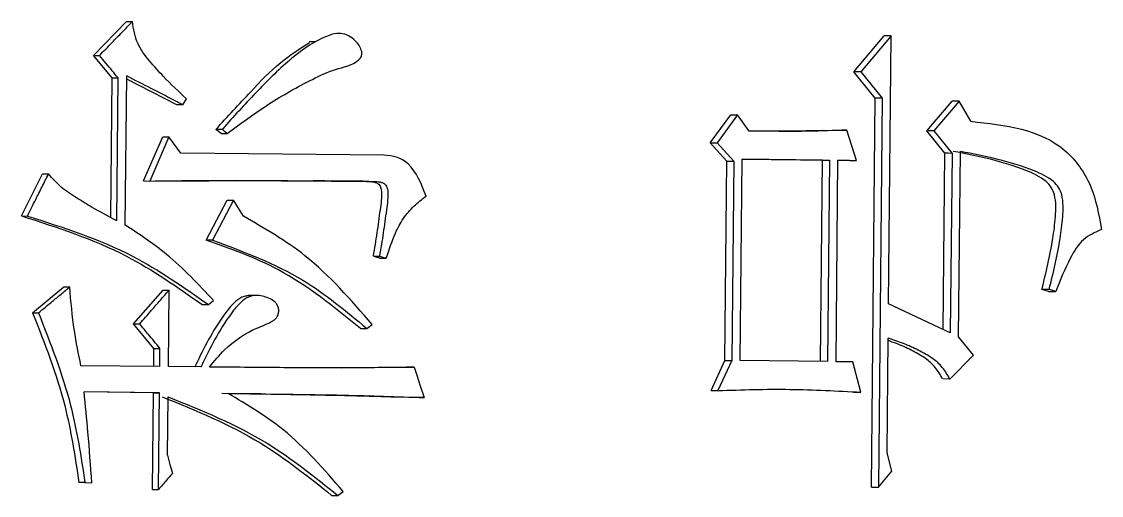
# Model space of a CAD drawing. Header units: millimetres. Extents: x 2344 to 4024, y 1094 to 2282.
# Drawn here: x 2958.08 to 2963.3, y 1252.87 to 1255.16 of the extents above; entities that cross this region are included whole.
import ezdxf

# ---------------------------------------------------------------- set-up
doc = ezdxf.new("R2010")
doc.units = ezdxf.units.MM

msp = doc.modelspace()

# ---------------------------------------------------------------- linework, layer by layer
at = {"color": 7, "linetype": 'Continuous', "lineweight": 25}
for p, q in [((2958.4311, 1254.9938), (2958.59, 1255.1577)), ((2958.59, 1255.1577), (2958.619, 1255.1576)), ((2959.5042, 1255.0595), (2959.4736, 1255.0597)), ((2962.106, 1254.9156), (2962.2534, 1255.0892)), ((2962.2875, 1255.0891), (2962.1398, 1254.9154)), ((2962.2747, 1253.7943), (2962.2875, 1255.0891)), ((2958.4311, 1254.9938), (2958.4599, 1254.9937)), ((2958.5211, 1254.8858), (2958.4311, 1254.9938)), ((2962.2099, 1254.7879), (2962.106, 1254.9156)), ((2962.1398, 1254.9154), (2962.244, 1254.7877)), ((2958.5144, 1254.2105), (2958.5211, 1254.8858)), ((2958.5432, 1254.1945), (2958.55, 1254.8857)), ((2958.5844, 1254.1746), (2958.5916, 1254.895)), ((2958.8342, 1254.7559), (2958.5914, 1254.8803)), ((2958.8635, 1254.7558), (2958.8342, 1254.7559)), ((2958.8635, 1254.7558), (2958.8804, 1254.7848)), ((2962.1913, 1252.909), (2962.2099, 1254.7879)), ((2962.244, 1254.7877), (2962.2254, 1252.9088)), ((2962.459, 1254.6294), (2962.5816, 1254.7741)), ((2962.6162, 1254.774), (2962.4934, 1254.6292)), ((2962.6718, 1254.676), (2962.6162, 1254.774)), ((2961.4126, 1254.5725), (2961.5115, 1254.7078)), ((2961.5446, 1254.7076), (2961.4455, 1254.5724)), ((2961.6008, 1254.6291), (2961.5446, 1254.7076)), ((2959.0476, 1254.6173), (2959.0231, 1254.637)), ((2958.6734, 1254.3876), (2958.7665, 1254.6008)), ((2958.7958, 1254.6007), (2958.7026, 1254.3875)), ((2958.8529, 1254.5222), (2958.7958, 1254.6007)), ((2959.0476, 1254.6173), (2959.0772, 1254.6172)), ((2961.9404, 1254.6312), (2962.0384, 1254.6339)), ((2962.1194, 1254.4872), (2962.0722, 1254.6338)), ((2962.5468, 1254.5214), (2962.459, 1254.6294)), ((2962.4934, 1254.6292), (2962.5813, 1254.5212)), ((2961.493, 1254.484), (2961.4126, 1254.5725)), ((2961.4455, 1254.5724), (2961.5261, 1254.4839)), ((2959.835, 1254.5117), (2958.8529, 1254.5222)), ((2961.4835, 1253.5203), (2961.493, 1254.484)), ((2961.5261, 1254.4839), (2961.5165, 1253.5201)), ((2961.5572, 1253.5197), (2961.5669, 1254.4932)), ((2961.5669, 1254.4932), (2961.9896, 1254.4886)), ((2961.9559, 1254.4888), (2961.5669, 1254.493)), ((2961.9462, 1253.5153), (2961.9559, 1254.4888)), ((2961.9559, 1254.4888), (2961.9896, 1254.4886)), ((2961.9896, 1254.4886), (2961.9799, 1253.5151)), ((2962.0205, 1253.5147), (2962.0301, 1254.4882)), ((2962.0301, 1254.4882), (2962.1194, 1254.4872)), ((2962.0855, 1254.4874), (2962.0301, 1254.488)), ((2962.0855, 1254.4874), (2962.1194, 1254.4872)), ((2962.5384, 1253.6709), (2962.5468, 1254.5214)), ((2962.5813, 1254.5212), (2962.5727, 1253.6548)), ((2962.613, 1253.6349), (2962.6218, 1254.5305)), ((2958.0835, 1254.2186), (2958.1851, 1254.422)), ((2958.1851, 1254.422), (2958.2135, 1254.4219)), ((2958.6734, 1254.3876), (2958.7026, 1254.3875)), ((2959.7619, 1254.3857), (2959.7926, 1254.3856)), ((2958.9764, 1254.102), (2959.0774, 1254.2957)), ((2959.1071, 1254.2956), (2959.006, 1254.1019)), ((2959.1559, 1254.2172), (2959.1071, 1254.2956)), ((2958.0835, 1254.2186), (2958.1118, 1254.2185)), ((2959.0059, 1254.1019), (2958.9764, 1254.102)), ((2959.8137, 1254.0252), (2959.8465, 1254.0151)), ((2958.1369, 1253.7507), (2958.2874, 1253.8757)), ((2958.2874, 1253.8757), (2958.316, 1253.8756)), ((2958.6252, 1253.6969), (2958.7674, 1253.8609)), ((2958.793, 1253.4908), (2958.7967, 1253.8608)), ((2963.048, 1253.8539), (2963.0159, 1253.864)), ((2958.9863, 1253.7906), (2959.0113, 1253.8098)), ((2959.2085, 1253.8342), (2959.1783, 1253.8343)), ((2958.1369, 1253.7507), (2958.1652, 1253.7506)), ((2958.9567, 1253.7906), (2958.9862, 1253.7905)), ((2962.5727, 1253.6548), (2962.2747, 1253.7943)), ((2958.6252, 1253.6969), (2958.6543, 1253.6968)), ((2958.7233, 1253.579), (2958.6252, 1253.6969)), ((2959.722, 1253.6754), (2959.7526, 1253.6753)), ((2959.7526, 1253.6753), (2959.7774, 1253.6945)), ((2962.2675, 1253.0739), (2962.273, 1253.6288)), ((2962.6848, 1253.5465), (2962.613, 1253.6349)), ((2958.7224, 1253.4914), (2958.7233, 1253.579)), ((2958.7517, 1253.4913), (2958.7525, 1253.5789)), ((2962.5705, 1253.4309), (2962.6848, 1253.5465)), ((2958.7517, 1253.4913), (2958.3704, 1253.4953)), ((2958.9503, 1253.4892), (2958.793, 1253.4908)), ((2961.417, 1253.3749), (2961.4835, 1253.5203)), ((2961.5165, 1253.5201), (2961.4499, 1253.3748)), ((2961.4835, 1253.5203), (2961.5165, 1253.5201)), ((2961.9799, 1253.5151), (2961.5572, 1253.5197)), ((2962.1016, 1253.5138), (2962.0205, 1253.5147)), ((2962.1407, 1253.3673), (2962.1016, 1253.5138)), ((2959.6278, 1253.4849), (2959.9502, 1253.488)), ((2959.9502, 1253.488), (2959.9811, 1253.4879)), ((2962.5705, 1253.4308), (2962.536, 1253.431)), ((2958.7504, 1253.3647), (2958.3857, 1253.3686)), ((2958.7212, 1253.3648), (2958.3857, 1253.3684)), ((2958.7166, 1252.8975), (2958.7212, 1253.3648)), ((2958.7212, 1253.3648), (2958.7504, 1253.3647)), ((2958.7458, 1252.8974), (2958.7504, 1253.3647)), ((2958.7888, 1253.0625), (2958.7916, 1253.3448)), ((2959.24, 1253.3589), (2959.0516, 1253.3613)), ((2959.998, 1253.3415), (2959.9066, 1253.3438)), ((2960.029, 1253.3413), (2959.998, 1253.3415)), ((2962.1068, 1253.3675), (2962.1407, 1253.3673)), ((2962.291, 1252.986), (2962.2675, 1253.0739)), ((2962.2254, 1252.9088), (2962.291, 1252.986)), ((2958.3896, 1252.9304), (2958.3609, 1252.9305)), ((2958.3941, 1252.9302), (2958.3609, 1252.9305)), ((2958.3896, 1252.9304), (2958.4228, 1252.9301)), ((2958.3941, 1252.9302), (2958.4228, 1252.9301)), ((2958.7166, 1252.8975), (2958.7458, 1252.8974)), ((2959.5824, 1252.8688), (2959.6128, 1252.8687)), ((2959.6128, 1252.8687), (2959.6377, 1252.8879)), ((2962.1913, 1252.909), (2962.2254, 1252.9088))]:
    msp.add_line(p, q, dxfattribs=at)
at = {"color": 7, "linetype": 'Continuous', "lineweight": 25, "flags": 128}
for points in [[(2962.2875, 1255.0891), (2962.2684, 1255.0891), (2962.2534, 1255.0892)], [(2962.1398, 1254.9154), (2962.1209, 1254.9155), (2962.106, 1254.9156)], [(2958.5211, 1254.8858), (2958.5373, 1254.8857), (2958.55, 1254.8857)], [(2962.244, 1254.7877), (2962.2249, 1254.7878), (2962.2099, 1254.7879)], [(2962.6162, 1254.774), (2962.5968, 1254.774), (2962.5816, 1254.7741)], [(2961.5115, 1254.7078), (2961.53, 1254.7077), (2961.5446, 1254.7076)], [(2959.0527, 1254.6369), (2959.0417, 1254.6369), (2959.0324, 1254.637), (2959.0231, 1254.637)], [(2958.7665, 1254.6008), (2958.7829, 1254.6008), (2958.7958, 1254.6007)], [(2962.0384, 1254.6339), (2962.0573, 1254.6338), (2962.0722, 1254.6338)], [(2962.4934, 1254.6292), (2962.4742, 1254.6293), (2962.459, 1254.6294)], [(2961.4126, 1254.5725), (2961.431, 1254.5724), (2961.4455, 1254.5724)], [(2961.493, 1254.484), (2961.5115, 1254.4839), (2961.5261, 1254.4839)], [(2962.5813, 1254.5212), (2962.562, 1254.5213), (2962.5468, 1254.5214)], [(2959.0774, 1254.2957), (2959.094, 1254.2956), (2959.1071, 1254.2956)], [(2959.783, 1254.0253), (2959.7954, 1254.0252), (2959.8046, 1254.0252), (2959.8137, 1254.0252)], [(2959.8158, 1254.0152), (2959.8282, 1254.0152), (2959.8374, 1254.0151), (2959.8465, 1254.0151)], [(2958.7674, 1253.8609), (2958.7838, 1253.8608), (2958.7967, 1253.8608)], [(2963.051, 1253.8638), (2963.0368, 1253.8639), (2963.0264, 1253.8639), (2963.0159, 1253.864)], [(2963.048, 1253.8539), (2963.0622, 1253.8538), (2963.0727, 1253.8538), (2963.0832, 1253.8537)], [(2958.7233, 1253.579), (2958.7397, 1253.5789), (2958.7525, 1253.5789)], [(2959.9811, 1253.4879), (2959.995, 1253.4454), (2960.0089, 1253.4029), (2960.029, 1253.3413)], [(2961.417, 1253.3749), (2961.4354, 1253.3748), (2961.4499, 1253.3748)], [(2958.7888, 1253.0625), (2958.8008, 1253.0185), (2958.8068, 1252.9966), (2958.8128, 1252.9746)]]:
    msp.add_lwpolyline(points, dxfattribs=at)
at = {"color": 7, "linetype": 'Continuous', "lineweight": 25}
for points, knots in [([(2958.4599, 1254.9937), (2958.4802, 1255.0147), (2958.5169, 1255.0525), (2958.57, 1255.1071), (2958.6027, 1255.1407), (2958.619, 1255.1576)], [0, 0, 0, 0, 0.38355, 0.691775, 1, 1, 1, 1]), ([(2958.8804, 1254.7848), (2958.8427, 1254.82), (2958.7806, 1254.8782), (2958.7011, 1254.9666), (2958.6362, 1255.0504), (2958.6248, 1255.1216), (2958.619, 1255.1576)], [0, 0, 0, 0, 0.3346407, 0.552752, 0.7736989, 1, 1, 1, 1]), ([(2959.0231, 1254.637), (2959.0788, 1254.6979), (2959.1801, 1254.8086), (2959.3243, 1254.9591), (2959.4277, 1255.0265), (2959.4751, 1255.0574)], [0, 0, 0, 0, 0.398126, 0.723573, 1, 1, 1, 1]), ([(2959.0772, 1254.6172), (2959.1431, 1254.6656), (2959.2749, 1254.7626), (2959.4529, 1254.8624), (2959.5982, 1254.9312), (2959.6862, 1254.9468), (2959.7219, 1254.9817), (2959.7277, 1254.9928), (2959.7294, 1255.0061), (2959.7254, 1255.0245), (2959.7103, 1255.0516), (2959.6831, 1255.0787), (2959.6465, 1255.099), (2959.6027, 1255.1026), (2959.5071, 1255.07), (2959.3719, 1254.9728), (2959.213, 1254.8127), (2959.1067, 1254.6977), (2959.0537, 1254.638), (2959.0527, 1254.6369)], [0, 0, 0, 0, 0.146953, 0.294102, 0.367641, 0.441186, 0.449165, 0.455912, 0.462689, 0.471926, 0.488118, 0.516365, 0.539487, 0.562774, 0.594906, 0.721713, 0.858256, 0.997261, 1, 1, 1, 1]), ([(2958.55, 1254.8857), (2958.5406, 1254.8969), (2958.5209, 1254.9206), (2958.4909, 1254.9566), (2958.4702, 1254.9814), (2958.4599, 1254.9937)], [0, 0, 0, 0, 0.312459, 0.656229, 1, 1, 1, 1]), ([(2958.8635, 1254.7558), (2958.838, 1254.7688), (2958.7869, 1254.795), (2958.6963, 1254.8414), (2958.6312, 1254.8747), (2958.5916, 1254.895)], [0, 0, 0, 0, 0.281753, 0.563506, 1, 1, 1, 1]), ([(2959.0772, 1254.6172), (2959.0751, 1254.6189), (2959.07, 1254.623), (2959.0618, 1254.6295), (2959.0557, 1254.6344), (2959.0527, 1254.6369)], [0, 0, 0, 0, 0.2546501, 0.6279667, 1, 1, 1, 1]), ([(2962.6718, 1254.676), (2962.839, 1254.6577), (2963.0749, 1254.6319), (2963.266, 1254.3697), (2963.2908, 1254.2265), (2963.3035, 1254.1531)], [0, 0, 0, 0, 0.543493, 0.766307, 1, 1, 1, 1]), ([(2962.0722, 1254.6338), (2962.0106, 1254.6314), (2961.9014, 1254.6271), (2961.7442, 1254.6272), (2961.6486, 1254.6285), (2961.6008, 1254.6291)], [0, 0, 0, 0, 0.392515, 0.696222, 1, 1, 1, 1]), ([(2961.9535, 1254.6312), (2961.9535, 1254.6312), (2961.9535, 1254.6312), (2961.9529, 1254.6312), (2961.9107, 1254.6301), (2961.808, 1254.628), (2961.7126, 1254.6282), (2961.6604, 1254.6285), (2961.6397, 1254.6287), (2961.6311, 1254.6288), (2961.6281, 1254.6288), (2961.6275, 1254.6288), (2961.627, 1254.6288)], [0, 0, 0, 0, 0.001562, 0.006061, 0.011346, 0.462263, 0.722026, 0.828607, 0.900055, 0.917944, 0.935839, 1, 1, 1, 1]), ([(2960.0387, 1254.3148), (2960.0166, 1254.3728), (2959.9864, 1254.4523), (2959.898, 1254.5079), (2959.8559, 1254.5105), (2959.835, 1254.5117)], [0, 0, 0, 0, 0.5750588, 0.7893188, 1, 1, 1, 1]), ([(2963.0159, 1253.864), (2963.0358, 1253.9455), (2963.064, 1254.0612), (2963.0828, 1254.214), (2963.0857, 1254.2998), (2963.0635, 1254.358), (2963.02, 1254.4033), (2962.8623, 1254.4765), (2962.7075, 1254.507), (2962.5873, 1254.5306)], [0, 0, 0, 0, 0.239355, 0.339518, 0.440435, 0.477729, 0.51513, 0.623296, 1, 1, 1, 1]), ([(2963.051, 1253.8638), (2963.071, 1253.9453), (2963.0992, 1254.061), (2963.118, 1254.2137), (2963.121, 1254.2994), (2963.0988, 1254.3577), (2963.0554, 1254.403), (2962.8975, 1254.4763), (2962.7424, 1254.5068), (2962.6218, 1254.5305)], [0, 0, 0, 0, 0.239195, 0.339217, 0.439989, 0.477285, 0.514692, 0.622523, 1, 1, 1, 1]), ([(2958.1118, 1254.2185), (2958.1251, 1254.2451), (2958.1487, 1254.2922), (2958.1826, 1254.36), (2958.2032, 1254.4013), (2958.2135, 1254.4219)], [0, 0, 0, 0, 0.391509, 0.695754, 1, 1, 1, 1]), ([(2958.5432, 1254.1945), (2958.5035, 1254.216), (2958.4381, 1254.2514), (2958.3496, 1254.3059), (2958.2736, 1254.3533), (2958.2336, 1254.399), (2958.2135, 1254.4219)], [0, 0, 0, 0, 0.337572, 0.556683, 0.776863, 1, 1, 1, 1]), ([(2958.7026, 1254.3875), (2958.8404, 1254.3892), (2959.0915, 1254.3922), (2959.4547, 1254.3885), (2959.68, 1254.3866), (2959.7926, 1254.3856)], [0, 0, 0, 0, 0.378536, 0.689262, 1, 1, 1, 1]), ([(2958.8202, 1254.3885), (2958.8202, 1254.3885), (2958.8202, 1254.3885), (2958.8209, 1254.3885), (2958.8249, 1254.3884), (2958.9306, 1254.3889), (2959.0904, 1254.3898), (2959.2669, 1254.3895), (2959.379, 1254.389), (2959.4471, 1254.3884), (2959.4934, 1254.3881)], [0, 0, 0, 0, 0.000929, 0.003731, 0.007109, 0.027697, 0.476136, 0.688145, 0.787609, 1, 1, 1, 1]), ([(2959.7619, 1254.3857), (2959.7589, 1254.3858), (2959.7496, 1254.3859), (2959.7342, 1254.386), (2959.7156, 1254.3862), (2959.6971, 1254.3863), (2959.6724, 1254.3865), (2959.6415, 1254.3868), (2959.6044, 1254.3871), (2959.5551, 1254.3876), (2959.518, 1254.3879), (2959.4934, 1254.3881)], [0, 0, 0, 0, 0.034518, 0.103553, 0.172589, 0.241624, 0.31066, 0.448731, 0.586801, 0.724872, 1, 1, 1, 1]), ([(2959.7619, 1254.3857), (2959.7725, 1254.385), (2959.7876, 1254.3841), (2959.805, 1254.3763), (2959.8142, 1254.3678), (2959.8209, 1254.3548), (2959.8266, 1254.3143), (2959.8146, 1254.2403), (2959.8017, 1254.1365), (2959.7892, 1254.0624), (2959.783, 1254.0253)], [0, 0, 0, 0, 0.081978, 0.117558, 0.146567, 0.175557, 0.22462, 0.445187, 0.722497, 1, 1, 1, 1]), ([(2959.7926, 1254.3855), (2959.8031, 1254.3849), (2959.8183, 1254.384), (2959.8357, 1254.3761), (2959.845, 1254.3677), (2959.8516, 1254.3547), (2959.8573, 1254.3141), (2959.8454, 1254.2402), (2959.8324, 1254.1363), (2959.8199, 1254.0622), (2959.8137, 1254.0252)], [0, 0, 0, 0, 0.082179, 0.117766, 0.146784, 0.175781, 0.224844, 0.445452, 0.72263, 1, 1, 1, 1]), ([(2959.8465, 1254.0151), (2959.8599, 1254.0557), (2959.8818, 1254.1222), (2959.9262, 1254.208), (2959.9784, 1254.2676), (2960.0187, 1254.2992), (2960.0387, 1254.3148)], [0, 0, 0, 0, 0.347697, 0.569461, 0.786614, 1, 1, 1, 1]), ([(2958.0835, 1254.2186), (2958.2566, 1254.1632), (2958.5677, 1254.0636), (2958.8372, 1253.8745), (2958.9567, 1253.7906)], [0, 0, 0, 0, 0.55661, 1, 1, 1, 1]), ([(2958.1118, 1254.2185), (2958.2852, 1254.1631), (2958.5967, 1254.0635), (2958.8666, 1253.8744), (2958.9863, 1253.7905)], [0, 0, 0, 0, 0.556661, 1, 1, 1, 1]), ([(2959.0113, 1253.8098), (2958.9385, 1253.888), (2958.8092, 1254.0269), (2958.6527, 1254.1297), (2958.5844, 1254.1746)], [0, 0, 0, 0, 0.563464, 1, 1, 1, 1]), ([(2959.7774, 1253.6945), (2959.6752, 1253.813), (2959.4942, 1254.023), (2959.2585, 1254.1583), (2959.1559, 1254.2172)], [0, 0, 0, 0, 0.564605, 1, 1, 1, 1]), ([(2963.3035, 1254.1531), (2963.2728, 1254.1394), (2963.2099, 1254.1112), (2963.1394, 1253.9972), (2963.1046, 1253.9085), (2963.0832, 1253.8537)], [0, 0, 0, 0, 0.2669251, 0.5479457, 1, 1, 1, 1]), ([(2959.722, 1253.6754), (2959.5936, 1253.7793), (2959.3661, 1253.9635), (2959.0947, 1254.0599), (2958.9764, 1254.102)], [0, 0, 0, 0, 0.564287, 1, 1, 1, 1]), ([(2959.0059, 1254.1019), (2959.1565, 1254.0462), (2959.4276, 1253.9458), (2959.6525, 1253.7586), (2959.7526, 1253.6753)], [0, 0, 0, 0, 0.555162, 1, 1, 1, 1]), ([(2959.783, 1254.0253), (2959.7858, 1254.0244), (2959.7912, 1254.0228), (2959.8022, 1254.0194), (2959.8103, 1254.0169), (2959.8158, 1254.0152)], [0, 0, 0, 0, 0.25037, 0.500711, 1, 1, 1, 1]), ([(2958.1653, 1253.7506), (2958.1877, 1253.7692), (2958.224, 1253.7993), (2958.2742, 1253.8409), (2958.3021, 1253.8641), (2958.316, 1253.8756)], [0, 0, 0, 0, 0.445196, 0.722598, 1, 1, 1, 1]), ([(2958.3704, 1253.4953), (2958.3588, 1253.5518), (2958.333, 1253.6773), (2958.3221, 1253.8052), (2958.316, 1253.8756)], [0, 0, 0, 0, 0.4498456, 1, 1, 1, 1]), ([(2958.6543, 1253.6968), (2958.6735, 1253.7189), (2958.7068, 1253.7573), (2958.7543, 1253.8119), (2958.7826, 1253.8445), (2958.7967, 1253.8608)], [0, 0, 0, 0, 0.404353, 0.702177, 1, 1, 1, 1]), ([(2963.0832, 1253.8537), (2963.0805, 1253.8546), (2963.0738, 1253.8567), (2963.0631, 1253.86), (2963.0551, 1253.8625), (2963.051, 1253.8638)], [0, 0, 0, 0, 0.249993, 0.625002, 1, 1, 1, 1]), ([(2959.1787, 1253.8326), (2959.1721, 1253.832), (2959.1504, 1253.83), (2959.1109, 1253.8028), (2959.0278, 1253.7012), (2958.9682, 1253.5887), (2958.9245, 1253.4971), (2958.9208, 1253.4893)], [0, 0, 0, 0, 0.04625, 0.15239, 0.317786, 0.94154, 1, 1, 1, 1]), ([(2958.9916, 1253.4887), (2959.0151, 1253.5172), (2959.0792, 1253.5945), (2959.1873, 1253.668), (2959.2792, 1253.6985), (2959.3123, 1253.7222), (2959.3224, 1253.7366), (2959.3268, 1253.753), (2959.3265, 1253.7708), (2959.3207, 1253.7884), (2959.3068, 1253.8058), (2959.2751, 1253.8245), (2959.2342, 1253.8375), (2959.1863, 1253.8318), (2959.1424, 1253.8051), (2959.0581, 1253.7024), (2958.9983, 1253.5899), (2958.954, 1253.4971), (2958.9502, 1253.4892)], [0, 0, 0, 0, 0.1058764, 0.28817, 0.3719646, 0.390466, 0.4058457, 0.4212213, 0.4373879, 0.4550733, 0.4725326, 0.5000028, 0.5616832, 0.5963006, 0.6403498, 0.708405, 0.9750727, 1, 1, 1, 1]), ([(2958.1368, 1253.7507), (2958.1948, 1253.6032), (2958.2988, 1253.3384), (2958.3418, 1253.0558), (2958.3609, 1252.9305)], [0, 0, 0, 0, 0.556933, 1, 1, 1, 1]), ([(2958.1652, 1253.7506), (2958.2232, 1253.6031), (2958.3274, 1253.3384), (2958.3705, 1253.0557), (2958.3896, 1252.9304)], [0, 0, 0, 0, 0.556961, 1, 1, 1, 1]), ([(2958.7525, 1253.5789), (2958.7431, 1253.5901), (2958.7244, 1253.6127), (2958.6917, 1253.6519), (2958.6683, 1253.68), (2958.6543, 1253.6968)], [0, 0, 0, 0, 0.28642, 0.572841, 1, 1, 1, 1]), ([(2962.536, 1253.431), (2962.5249, 1253.4506), (2962.5031, 1253.4893), (2962.4492, 1253.5354), (2962.3847, 1253.5714), (2962.3239, 1253.5988), (2962.2861, 1253.612), (2962.2729, 1253.6167)], [0, 0, 0, 0, 0.196221, 0.387443, 0.630244, 0.871142, 1, 1, 1, 1]), ([(2962.5705, 1253.4308), (2962.5594, 1253.4505), (2962.5376, 1253.4892), (2962.4836, 1253.5353), (2962.4191, 1253.5713), (2962.3469, 1253.6032), (2962.2976, 1253.6203), (2962.273, 1253.6288)], [0, 0, 0, 0, 0.176504, 0.348574, 0.567112, 0.783963, 1, 1, 1, 1]), ([(2959.9811, 1253.4879), (2959.8768, 1253.4866), (2959.6601, 1253.4838), (2959.3302, 1253.4857), (2959.1045, 1253.4877), (2958.9916, 1253.4887)], [0, 0, 0, 0, 0.317111, 0.658541, 1, 1, 1, 1]), ([(2958.4228, 1252.9301), (2958.4171, 1253.0114), (2958.4069, 1253.1578), (2958.3922, 1253.3038), (2958.3857, 1253.3686)], [0, 0, 0, 0, 0.555754, 1, 1, 1, 1]), ([(2958.7623, 1253.3449), (2958.9261, 1253.2785), (2959.2208, 1253.1591), (2959.4712, 1252.9581), (2959.5824, 1252.8688)], [0, 0, 0, 0, 0.555951, 1, 1, 1, 1]), ([(2958.7916, 1253.3448), (2958.9556, 1253.2784), (2959.2506, 1253.159), (2959.5014, 1252.9579), (2959.6128, 1252.8687)], [0, 0, 0, 0, 0.5560054, 1, 1, 1, 1]), ([(2959.0813, 1253.3612), (2959.1746, 1253.36), (2959.3611, 1253.3576), (2959.6772, 1253.3534), (2959.8995, 1253.3458), (2960.029, 1253.3413)], [0, 0, 0, 0, 0.29455, 0.5891, 1, 1, 1, 1]), ([(2959.6377, 1252.8879), (2959.5457, 1252.9942), (2959.3829, 1253.1825), (2959.1727, 1253.307), (2959.0813, 1253.3612)], [0, 0, 0, 0, 0.564719, 1, 1, 1, 1]), ([(2959.2392, 1253.3589), (2959.3685, 1253.357), (2959.5529, 1253.3542), (2959.7655, 1253.3486), (2959.8593, 1253.3459), (2959.9077, 1253.3445), (2959.9184, 1253.3441), (2959.9205, 1253.3441), (2959.9208, 1253.3441), (2959.9209, 1253.3441), (2959.9209, 1253.3441), (2959.9209, 1253.3441)], [0, 0, 0, 0, 0.5492248, 0.7836612, 0.9340748, 0.9792634, 0.9959747, 0.9979395, 0.9989159, 0.9999163, 1, 1, 1, 1]), ([(2961.4499, 1253.3748), (2961.5079, 1253.3769), (2961.6238, 1253.381), (2961.8544, 1253.3823), (2962.0264, 1253.3733), (2962.1407, 1253.3673)], [0, 0, 0, 0, 0.2512253, 0.5024777, 1, 1, 1, 1]), ([(2958.8128, 1252.9746), (2958.8032, 1252.9636), (2958.7872, 1252.9452), (2958.7649, 1252.9194), (2958.7521, 1252.9048), (2958.7458, 1252.8974)], [0, 0, 0, 0, 0.4296254, 0.7148127, 1, 1, 1, 1])]:
    msp.add_open_spline(points, degree=3, knots=knots, dxfattribs=at)

doc.saveas('drawing.dxf')
